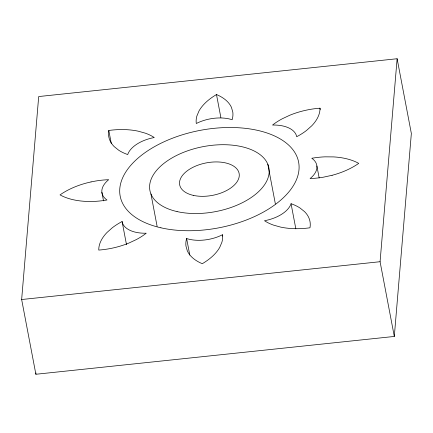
<?xml version="1.0" encoding="UTF-8"?>
<svg xmlns="http://www.w3.org/2000/svg" width="433" height="433" viewBox="0 0 433 433"><rect width="100%" height="100%" fill="white"/><g stroke="black" fill="none" stroke-linecap="round" stroke-linejoin="round"><path stroke-width="0.65" d="M21.65 299.528L38.694 96.554L397.121 58.736L411.35 133.472L394.306 336.446L35.879 374.264L21.65 299.528L380.077 261.711L397.121 58.736M35.879 374.264L35.993 372.921M380.077 261.711L394.306 336.446M320.009 108.185A55.646 30.397 -10.8 0 1 311.771 125.776L306.521 130.457A55.646 30.397 -10.8 0 1 296.681 136.731A30.278 16.541 -10.8 0 0 272.541 125.05A55.646 30.397 -10.8 0 1 282.311 118.745L289.899 115.194A55.646 30.397 -10.8 0 1 320.009 108.185L320.263 109.511M316.896 165.996L319.159 177.898M291.057 203.705A55.646 30.397 -10.8 0 1 300.009 207.997L304.561 211.645A55.646 30.397 -10.8 0 1 309.968 227.79A55.646 30.397 -10.8 0 1 280.508 227.071L273.385 225.073A55.646 30.397 -10.8 0 1 264.503 220.733A30.278 16.541 -10.8 0 0 291.057 203.705L295.842 228.841M267.821 164.286L275.377 203.97M216.489 94.556A55.646 30.397 -10.8 0 1 231.493 107.503L232.819 112.228A55.646 30.397 -10.8 0 1 232.137 119.73A30.278 16.541 -10.8 0 0 196.295 123.513A55.646 30.397 -10.8 0 1 196.874 116.022L199.018 110.929A55.646 30.397 -10.8 0 1 216.489 94.556L220.895 117.706M222.475 234.751A55.646 30.397 -10.8 0 1 221.902 242.242L219.753 247.335A55.646 30.397 -10.8 0 1 202.287 263.702A55.646 30.397 -10.8 0 1 187.278 250.761L185.957 246.036A55.646 30.397 -10.8 0 1 186.634 238.534A30.278 16.541 -10.8 0 0 222.475 234.751L222.73 236.072M186.634 238.534L189.784 255.069M150.949 193.973L157.119 226.383M108.807 130.468A55.646 30.397 -10.8 0 0 114.209 146.619L118.761 150.267A55.646 30.397 -10.8 0 0 127.713 154.554A30.278 16.541 -10.8 0 1 154.267 137.532A55.646 30.397 -10.8 0 0 145.385 133.191L138.268 131.194A55.646 30.397 -10.8 0 0 108.807 130.468L111.324 143.696M122.09 221.534A30.278 16.541 -10.8 0 0 146.23 233.214A55.646 30.397 -10.8 0 1 136.46 239.519L128.872 243.07A55.646 30.397 -10.8 0 1 98.762 250.074A55.646 30.397 -10.8 0 1 107 232.489L112.25 227.807A55.646 30.397 -10.8 0 1 122.09 221.534L126.501 244.683M101.879 192.268L103.514 200.869M91.049 181.92L86.697 182.964A55.646 30.397 -10.8 0 0 60.041 194.888A55.646 30.397 -10.8 0 0 85.155 201.35L93.739 201.421A55.646 30.397 -10.8 0 0 106.978 199.997A30.278 16.541 -10.8 0 1 108.683 179.695A55.646 30.397 -10.8 0 0 95.449 181.064L91.049 181.92M332.073 175.3L323.327 177.2A55.646 30.397 -10.8 0 1 310.088 178.564A30.278 16.541 -10.8 0 0 311.792 158.267A55.646 30.397 -10.8 0 1 325.031 156.843L333.616 156.908A55.646 30.397 -10.8 0 1 358.73 163.376A55.646 30.397 -10.8 0 1 332.073 175.3M193.221 195.353A30.278 16.541 -10.8 0 0 239.254 175.982A30.278 16.541 -10.8 0 0 195.684 166.061A30.278 16.541 -10.8 0 0 193.221 195.353M177.059 211.58A60.555 33.076 -10.8 0 0 269.126 172.827A60.555 33.076 -10.8 0 0 181.979 152.984A60.555 33.076 -10.8 0 0 177.059 211.58M160.892 227.801A90.827 49.616 -10.8 0 0 298.992 169.676A90.827 49.616 -10.8 0 0 168.275 139.913A90.827 49.616 -10.8 0 0 160.892 227.801"/></g></svg>
